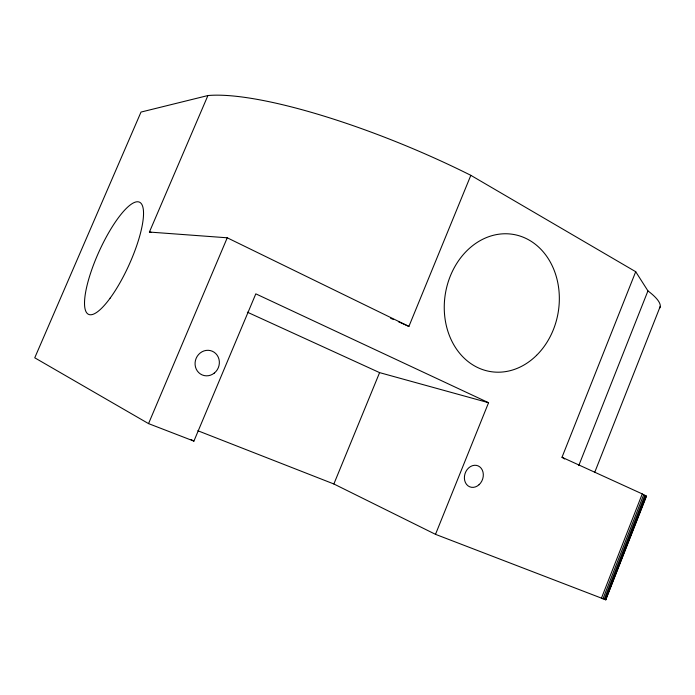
<?xml version="1.0" encoding="UTF-8"?>
<svg xmlns="http://www.w3.org/2000/svg" width="695" height="695" viewBox="0 0 695 695"><rect width="100%" height="100%" fill="white"/><g stroke="black" fill="none" stroke-linecap="round" stroke-linejoin="round"><path stroke-width="1.04" d="M601.384 598.334L642.25 493.91L562.003 457.275L635.708 271.71L470.836 175.331A221.531 48.068 22.6 0 0 207.918 95.545L141.007 112.069L34.75 357.803L148.539 423.611L193.905 441.117L255.812 293.846L488.559 402.709L435.504 534.342L605.727 599.776L646.428 496.317L642.25 493.91M602.939 598.908L643.735 494.632M604.198 599.342L644.917 495.24M605.128 599.637L645.768 495.735M606.222 597.3L607.404 594.268M608.985 590.229L610.167 587.206M623.589 552.881L624.779 549.849M626.36 545.81L627.542 542.786M629.913 536.722L631.095 533.699M640.964 508.462L642.145 505.43M643.726 501.39L644.908 498.367M605.727 599.776L646.272 496.091M594.659 472.513L660.25 306.373M578.779 465.563L647.94 290.892L635.708 271.71M435.504 534.342L333.869 483.981L379.592 372.624L488.559 402.709M398.383 321.698A223.304 21.614 22.5 0 1 408.903 326.424L470.836 175.331M148.539 423.611L227.248 237.794L408.903 326.424M151.267 232.373A223.304 21.614 22.5 0 0 149.408 232.052L207.918 95.545M646.428 496.317L645.698 496.343M149.408 232.052L227.248 237.794M197.849 430.744L333.869 483.981M247.385 312.194L379.592 372.624M191.082 439.535L193.905 441.117M562.003 457.275L564.67 458.995M605.432 599.316L605.979 599.776M390.59 318.24A223.304 21.614 22.5 0 1 393.526 319.535M647.94 290.892A96.492 20.007 20.4 0 1 659.737 308.076M110.123 298.164A61.594 16.411 -65.6 0 0 141.311 203.67A61.594 16.411 -65.6 0 0 90.645 272.97A61.594 16.411 -65.6 0 0 110.123 298.164M479.064 484.71A11.285 9.217 -70.3 0 0 478.099 465.876A11.285 9.217 -70.3 0 0 464.399 478.386A11.285 9.217 -70.3 0 0 479.064 484.71M214.251 373.119A12.884 12.032 -68.2 0 0 212.279 351.218A12.884 12.032 -68.2 0 0 195.113 364.866A12.884 12.032 -68.2 0 0 214.251 373.119M536.601 355.31A69.526 57.172 -80.5 0 0 524.065 237.568A69.526 57.172 -80.5 0 0 444.704 316.043A69.526 57.172 -80.5 0 0 536.601 355.31"/></g></svg>
